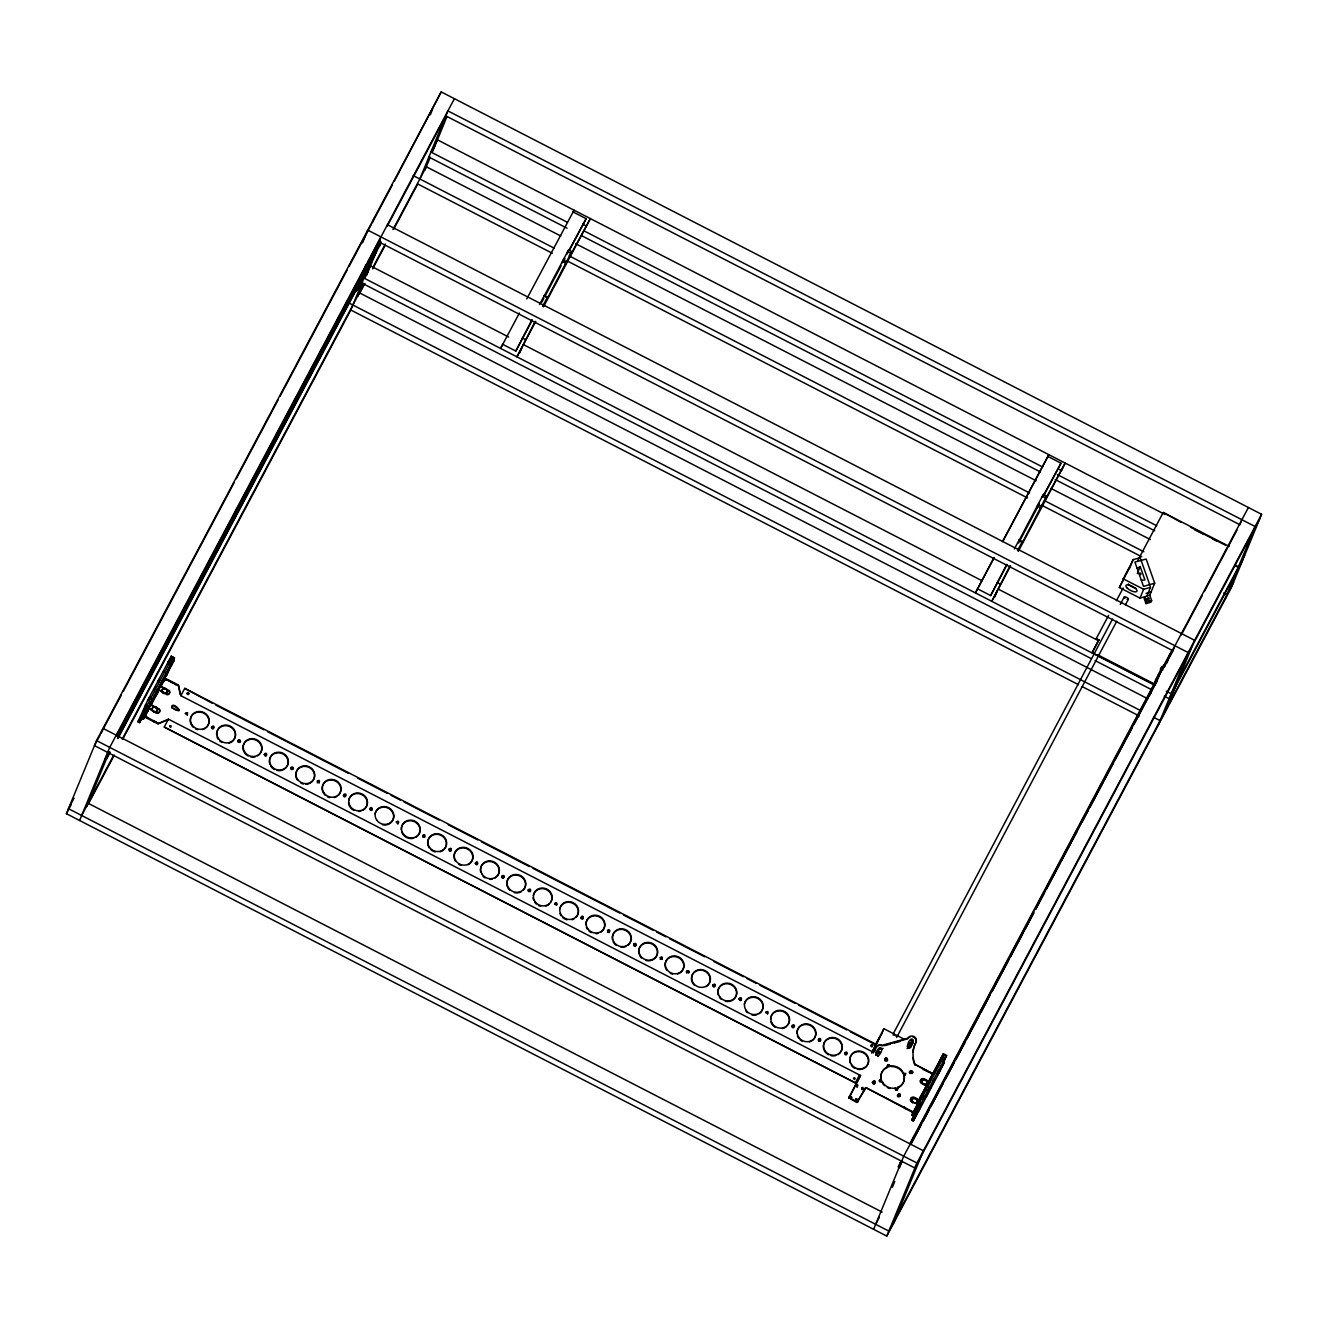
<?xml version="1.0" encoding="UTF-8"?>
<svg xmlns="http://www.w3.org/2000/svg" width="1328" height="1328" viewBox="0 0 1328 1328"><rect width="100%" height="100%" fill="white"/><g stroke="black" fill="none" stroke-linecap="round" stroke-linejoin="round"><path stroke-width="1.5" d="M944.789 1055.245L945.138 1054.382L944.64 1055.046M185.256 713.601L186.982 713.136L187.082 714.779L185.389 713.302L187.514 712.721L187.381 715.062M607.46 930.629C608.124 934.713 612.142 929.052 608.008 929.866C607.494 929.534 612.009 933.235 607.626 932.405M851.995 1097.376C850.269 1095.666 851.713 1096.828 850.634 1098.14M857.241 1100.281L856.012 1099.202L855.913 1100.846M147.391 704.936L146.678 706.695L147.209 705.882M148.271 707.442L174.566 657.626L148.321 707.276L146.744 706.463M919.54 1102.506L918.81 1104.265L919.607 1102.987M914.494 1111.984A2.971 2.772 22.4 0 1 912.618 1111.652L866.122 1087.815L856.577 1102.439L848.824 1097.758L860.544 1075.497L168.407 719.129L157.932 723.81L143.324 716.323M860.544 1075.497L849.14 1097.692L857.705 1101.825L864.993 1088.379M1148.803 600.903L1148.272 599.542L1146.778 599.592M581.066 917.183C583.324 913.432 584.619 920.835 581.183 917.814C582.643 914.013 584.586 921.449 580.934 918.412M912.469 1115.005L914.278 1110.523L915.855 1111.337L915.341 1112.316L913.764 1111.503L914.278 1110.523M915.175 1117.728L913.598 1116.914L914.295 1115.852M875.766 1055.063C878.306 1042.314 886.473 1048.722 877.758 1056.424M910.444 1045.767L909.713 1044.223L908.269 1044.572M108.016 752.777L105.393 758.753L108.813 752.412M368.852 263.425L370.861 258.479L369.599 258.263M378.115 246.128C383.095 241.314 376.637 249.963 375.575 253.532M899.405 1167.594L902.044 1161.618M1160.755 671.171C1158.763 665.959 1165.353 666.722 1162.714 666.291M554.44 904.119L556.233 903.256L556.913 904.899M108.73 751.831L108.049 753.474L109.112 754.005L109.792 752.378M134.344 706.28L133.381 708.173L134.36 706.28M145.731 710.762L146.196 709.766L145.466 711.078M147.657 705.865L145.648 711.094M147.773 710.596C144.769 715.028 149.699 710.297 146.13 709.849M149.201 702.761L151.126 703.159L174.051 660.315L172.474 659.485L170.382 663.253M163.527 671.785L164.008 670.789M155.791 695.938C160.29 683.007 158.032 698.113 154.231 695.042M166.315 675.769L167.511 673.462L165.917 672.649M269.634 451.719L270.613 449.827L270.148 450.657M327.933 339.437L326.987 341.263L327.966 339.37M359.672 282.466C361.548 287.28 358.062 280.042 360.386 283.661C360.27 288.342 352.982 294.932 357.033 286.516M117.794 736.26L362.361 275.942C364.353 273.435 361.946 272.29 361.316 275.394L116.731 735.712M118.142 738.053L358.992 284.756M363.424 273.917L362.345 273.435M365.383 269.999L364.652 271.344L371.276 259.541M366.96 266.015L365.914 265.202L365.366 266.297L361.233 276.207L362.295 276.739L370.545 258.993M366.163 268.953L364.785 271.593L365.466 270.397M366.528 270.132C361.515 278.515 366.744 271.244 365.814 267.625M380.223 242.958L380.688 242.26M571.804 251.59L548.248 296.742L547.202 298.02L547.534 297.057L544.38 295.43L544.032 296.393L567.571 251.689L568.633 249.963L571.804 251.59L570.144 255.607L590.396 218.605L543.501 306.851M1046.63 496.074L1023.075 541.226L1022.029 542.505L1022.361 541.542L1019.207 539.915L1018.858 540.878L1042.397 496.174L1043.459 494.448L1046.63 496.074L1044.97 500.092L1065.222 463.09L1018.327 551.336M917.299 1103.219L943.527 1053.552L918.495 1100.563L917.299 1103.219L918.876 1104.033M918.295 1111.47L921.947 1103.236L918.295 1111.47L916.718 1110.656M924.305 1098.322L925.5 1096.032L924.935 1097.028M938 1074.435L941.668 1066.118L938.066 1074.352L936.439 1073.539M909.697 1144.006L1154.962 682.293L1156.489 682.028M1156.688 679.322L1157.435 677.413L1156.572 679.089M1158.597 674.159L1162.564 666.556M1164.59 665.992L1165.353 665.228L1164.291 664.647M369.798 808.984C371.359 804.486 374.33 811.707 370.246 809.316C371.359 805.15 373.616 812.985 369.848 809.615M688.784 972.86C690.859 969.739 684.518 970.187 687.29 972.743C691.506 972.992 685.414 969.025 686.543 972.893M907.489 1046.066C909.099 1034.844 918.196 1038.861 909.863 1046.912C907.837 1048.755 907.273 1043.625 907.422 1046.995M907.804 1047.543C912.469 1049.137 914.394 1037.915 910.842 1039.592M900.085 1096.281C901.712 1090.67 893.927 1096.314 899.803 1096.214C900.301 1090.869 894.209 1098.156 899.853 1096.579M909.431 1072.211L910.825 1071.115L912.452 1072.543M912.685 1072.31L911.274 1073.406L909.647 1071.978M145.3 714.597L144.785 715.576L143.208 714.763L143.723 713.783L145.3 714.597L143.524 718.963L174.051 660.315M914.162 1115.487L912.718 1114.341M1165.851 663.369L1166.615 661.244M168.208 663.834L171.428 655.932L147.491 700.719L137.929 721.834L139.523 722.648L142.445 717.784M900.982 1161.07L898.359 1166.997L900.816 1162.498M939.759 1060.823L940.954 1058.549L939.759 1060.856M1156.572 680.617L1157.335 678.874M66.4 813.699L96.529 740.592L441.211 91.898L1261.6 514.301L1231.471 587.408L886.789 1236.102L66.4 813.699L71.031 804.984M79.597 820.488L109.726 747.382L454.392 98.687M86.768 806.611L109.411 751.648M139.523 722.648L142.312 717.203L140.735 716.39M144.619 715.975L142.843 719.245L141.266 718.415L147.64 705.699L149.217 706.513L150.778 703.574M141.648 717.684L143.059 718.913M145.482 704.853L147.076 705.666L141.797 718.182L140.22 717.369L143.573 718.813M142.843 719.245L149.217 706.513M146.279 713.966L146.03 714.564A2.971 2.772 22.4 0 0 147.375 718.365L147.624 717.767A2.971 2.772 22.4 0 1 146.279 713.966L149.151 708.571L156.853 713.269L149.151 708.571M159.011 690.012L166.963 694.112L159.011 690.012L150.994 705.234L158.381 709.036A2.44 2.274 22.4 0 1 156.853 713.269M873.558 1052.357L180.857 695.689L178.417 685.099L167.876 679.67A2.971 2.772 22.4 0 0 163.942 680.749L160.821 686.742L168.772 690.842A2.44 2.274 22.4 0 1 166.714 694.71M163.942 680.749L163.693 681.347A2.971 2.772 22.4 0 1 167.627 680.268L167.876 679.67M158.381 709.036L151.243 704.637M168.772 690.842L161.07 686.144M173.586 683.372L163.809 677.612M180.21 694.527L178.417 685.099M362.544 242.792L367.756 230.126L1188.145 652.546L1158.016 725.652M164.257 727.063L855.348 1082.884L164.257 727.063L168.407 719.129M374.247 217.925L372.172 222.921L392.341 184.99M172.474 707.675C187.763 716.888 170.499 698.312 172.225 708.272C168.988 700.138 187.796 715.543 173.819 709.086M876.397 1044.472L872.264 1052.407L876.397 1044.472L184.758 688.352L212.165 703.209M360.851 282.731L375.243 254.345M430.289 114.839L432.646 109.112M123.056 738.667L350.808 310.022L371.79 259.143M368.171 262.081L380.937 236.915M441.211 91.898L394.25 181.372M357.979 296.144L363.308 283.246M366.462 275.61L379.858 243.107M380.455 241.713L380.123 242.526L379.393 241.165L380.605 241.613L368.852 263.226M419.831 178.998L447.901 110.888L1255.109 526.519L1224.98 599.625M424.943 170.117L430.272 157.219M432.629 151.492L446.806 117.063M519.829 352.717L522.219 346.923M568.633 249.963L566.973 253.98L586.163 218.705L572.982 211.916L574.045 210.189L526.735 298.949M994.655 597.202L997.046 591.408M1042.347 497.12L1043.459 494.448M1061.653 470.461L1062.848 467.556M848.808 1097.974L849.14 1096.945M871.6 1053.104L873.06 1049.585M880.979 1035.757L883.884 1028.702L904.501 1039.359M932.356 1074.053L915.058 1064.392A29.083 27.075 22.4 0 1 915.971 1042.231A4.449 4.15 22.4 0 0 913.963 1036.537A4.449 4.15 22.4 0 0 908.053 1038.164L882.373 1045.252A4.449 4.15 22.4 0 0 876.463 1046.879L876.214 1047.477A4.449 4.15 22.4 0 1 882.124 1045.85L907.804 1038.762A4.449 4.15 22.4 0 1 910.344 1036.77M875.866 1054.764L878.19 1055.959M879.568 1047.925C878.721 1047.543 882.506 1050.548 881.692 1049.07M857.456 1102.423L858.004 1101.51M864.744 1088.977L865.524 1087.898M881.427 1049.352L881.576 1048.439M864.91 1088.744L865.823 1087.815M913.78 1113.03L866.57 1087.947M879.501 1081.756L879.236 1080.544L881.36 1079.116L880.979 1077.29A11.869 11.056 22.4 0 1 886.174 1067.513L887.917 1066.782C886.672 1061.437 890.739 1067.314 891.686 1066.533A11.869 11.056 22.4 0 1 902.227 1071.962L903.09 1073.655L905.298 1073.588L905.397 1074.999M879.85 1080.062L881.36 1079.116M881.111 1079.714L880.73 1077.888A11.869 11.056 22.4 0 1 885.925 1068.11L887.668 1067.38L887.486 1065.554M884.714 1085.74A11.869 11.056 22.4 0 1 882.688 1083.449C883.751 1080.228 877.675 1082.353 880.099 1079.465M889.66 1066.816L889.494 1065.006M910.925 1042.198L911.606 1040.571L912.734 1043.791M895.404 1088.014L895.553 1089.724L895.404 1088.014L893.495 1088.279A11.869 11.056 22.4 0 1 882.937 1082.851L882.024 1081.058M895.67 1089.973C898.956 1092.014 895.902 1086.022 899.255 1086.686A11.869 11.056 22.4 0 0 904.451 1076.925L904.036 1074.983L905.845 1073.422L903.09 1073.655M912.934 1051.809A29.083 27.075 22.4 0 1 915.722 1042.829L915.971 1042.231M897.545 1089.176L897.413 1087.466M897.164 1088.064L899.006 1087.3A11.869 11.056 22.4 0 0 904.202 1077.523L904.036 1074.983M905.181 1074.667L903.787 1075.58M1098.654 640.445L1096.264 638.486L1098.903 639.847L1092.164 652.646L1155.476 685.248M1092.164 652.646L1098.903 639.847M1154.696 583.224L1143.474 586.378L1134.909 562.093L1146.164 559.038L1154.696 583.224L1149.749 595.226L1140.005 598.098L1119.355 587.507L1133.182 559.619L1140.022 557.727L1140.968 560.416M905.679 1108.116L905.43 1108.714A3.569 3.32 22.4 0 1 903.654 1106.705M1129.547 568.434L1133.182 559.619M932.605 1073.456L925.682 1070.617A3.569 3.32 22.4 0 0 924.803 1070.302M919.939 1100.431L915.191 1097.974A2.623 2.44 22.4 0 0 910.908 1098.322A2.623 2.44 22.4 0 0 913.066 1101.991L912.817 1102.589A2.623 2.44 22.4 0 1 911.987 1102.356M910.742 1101.261A2.623 2.44 22.4 0 1 914.942 1098.588L915.191 1097.974M926.048 1085.773L921.864 1082.884A2.44 2.274 22.4 0 1 920.769 1079.764A2.44 2.274 22.4 0 1 923.989 1078.884L929.899 1081.922M921.615 1083.482A2.44 2.274 22.4 0 1 920.52 1080.361A2.44 2.274 22.4 0 1 923.74 1079.481L923.989 1078.884M912.618 1111.652L912.369 1112.25A2.971 2.772 22.4 0 0 914.245 1112.582M913.764 1111.503L915.175 1112.715L913.398 1115.985L911.821 1115.171L918.196 1102.439M913.232 1121.015L916.038 1115.57L914.444 1114.756L911.655 1120.201L913.232 1121.015L915.258 1117.479M913.398 1115.985L918.362 1105.958M1137.299 573.63L1140.204 566.575L1137.15 568.301M917.598 1102.472L919.175 1103.286L913.93 1115.736L915.523 1116.549L912.137 1114.375M1229.18 546.406L1163.228 512.459L1181.306 522.485M916.038 1115.57L922.794 1099.916L946.731 1055.129L941.984 1066.733L940.407 1065.919M940.589 1061.105L940.241 1061.686M928.471 1091.334L926.512 1096.148L932.721 1083.25L928.471 1091.334L926.894 1090.52M873.608 1229.313L903.737 1156.207L1248.403 507.512M942.482 1062.002L944.225 1062.417L940.307 1070.534L915.208 1117.744M892.399 1187.249L894.773 1181.505M944.125 1062.898L942.88 1061.271M1140.005 598.098L1143.64 589.283L1150.48 587.391L1149.533 584.702M1146.844 596.206L1150.48 587.391M1149.749 595.226L1151.642 600.605L1150.978 602.231L1145.964 603.609L1146.628 601.982L1144.736 596.604M886.789 1236.102L916.934 1162.996L1261.6 514.301M893.279 1223.901L923.425 1150.795L103.02 728.375L100.961 733.388L121.396 694.926M1154.198 684.484L1155.443 681.48M1149.998 694.793L1152.355 689.099M1154.414 684.086C1153.982 681.115 1161.22 670.208 1158.763 673.96L1159.593 674.674L1156.256 682.725M1174.965 645.757L1172.89 650.753L378.878 241.928M1241.929 519.713L1239.854 524.726L445.843 115.901L387.295 226.109M1166.565 708.422L1192.577 645.342M377.052 250.66L376.04 250.029M381.402 242.46L379.327 246.46M146.18 709.202L146.628 708.272M367.59 265.733L368.138 264.621M360.884 282.665L359.888 282.017M377.069 247.539L377.999 248.369M562.292 262.745L564.284 258.96M928.936 1087.781L930.762 1088.047M1156.705 679.322L1157.252 678.143M1164.722 665.959L1165.337 664.448M373.251 254.295L372.554 255.789M1123.92 577.813L1123.422 579.108L1124.036 578.145M172.424 658.157L173.005 656.746L172.507 657.493M366.478 266.729L367.424 265.069L366.661 266.563M364.536 270.248L365.167 268.953M172.076 632.825L171.279 634.286L171.727 633.522M144.071 710.281C140.469 717.535 149.168 698.893 145.632 705.915M361.714 279.909C364.802 273.95 358.361 285.603 362.079 278.814M919.507 1102.555L921.2 1099.103M1150.712 692.884L1150.231 693.847M1152.92 688.485L1153.368 687.589M878.837 1039.475L879.866 1037.185L875.866 1044.522M1157.8 677.911L1158.597 676.018M147.64 704.438L148.304 703.06M1159.51 674.856L1158.497 674.226M132.485 707.26L133.298 705.732L132.551 707.26M149.317 698.428L149.466 698.146M376.339 247.207L377.351 245.315L376.986 246.145M543.268 306.32L543.849 305.042L543.086 306.336M922.412 1094.637L921.665 1096.148M1170.217 655.418L1170.732 654.389M371.475 258.014L372.902 258.03L371.591 260.454L370.545 259.923M372.454 258.711L374.529 253.748M1124.434 576.734L1126.526 572.6M1127.439 571.721L1129.115 568.135L1127.256 571.223M371.375 259.375L375.459 251.822L374.745 253.133M519.414 313.01L500.59 348.417L502.648 344.284L515.828 351.073L531.98 319.849M535.134 321.476L516.941 356.85L535.765 321.426M993.859 557.943L975.416 592.902L994.24 557.494M977.474 588.769L990.655 595.558L1006.807 564.334M1009.961 565.96L991.767 601.318L1010.591 565.911M1163.278 667.121L1166.648 660.879M118.972 732.824C120.234 730.201 117.428 735.612 118.839 733.073M117.827 737.555L118.458 736.21L117.677 737.555M153.434 670.457C154.496 668.333 152.056 672.964 153.318 670.706M191.315 596.654L191.697 595.824L191.099 596.903M172.906 633.821C173.968 631.663 171.478 636.394 172.773 634.07M288.442 413.722L288.043 414.535L288.558 413.473M368.62 260.354L368.503 260.587M328.414 340.997C327.319 343.305 329.908 338.275 328.547 340.748M148.653 699.043C150.097 696.038 146.893 702.197 148.487 699.341M149.732 697.831L150.197 696.835L149.632 697.831M158.231 680.799C156.472 684.484 160.472 676.682 158.43 680.417M154.247 689.879L154.778 688.8M370.446 260.122L369.931 261.135M377.567 247.406C375.973 250.743 379.708 243.472 377.75 247.041M373.683 256.835C372.056 260.255 375.841 252.868 373.865 256.487M151.79 700.736C153.235 697.748 150.031 703.89 151.624 701.035M161.369 682.476C159.675 686.028 163.626 678.359 161.568 682.111M563.719 260.238L562.624 262.33M1037.799 505.819L1036.952 507.628L1037.716 506.333M1038.28 505.254L1039.127 503.445L1038.098 505.271M878.206 1040.77L876.032 1045.003M920.752 1096.662C922.213 1093.674 919.009 1099.816 920.603 1096.961M917.432 1104.713C918.893 1101.709 915.689 1107.867 917.283 1105.012M916.021 1107.834C917.216 1106.573 915.556 1106.456 917.764 1108.332M923.69 1098.538C922.296 1101.443 925.55 1095.152 923.84 1098.239M927.558 1090.57L928.106 1089.508M933.85 1079.598C935.642 1075.879 931.592 1083.714 933.667 1079.979M939.56 1069.671C941.004 1066.683 937.8 1072.825 939.411 1069.97M945.138 1078.452C944.025 1080.793 946.648 1075.713 945.27 1078.203M964.609 1041.816L964.211 1042.629L964.809 1041.567M1081.39 821.999L1081.025 822.762L1081.606 821.75M1139.789 712.09L1139.407 712.904L1140.121 711.609M1157.551 677.778L1158.116 676.599L1156.97 678.359M148.653 702.379L150.296 699.159M367.209 264.836L367.823 263.608M362.644 275.577L363.357 274.215M1160.423 672.599L1161.319 670.856M921.184 1099.152L922.429 1096.712M346.957 303.564L346.475 304.56L347.305 302.933M377.766 246.112L378.347 244.999M359.44 284.159C358.162 286.798 360.735 281.602 359.39 284.375M1061.935 858.635L1062.533 857.573L1062.051 858.386M1166.764 660.63L1167.362 659.568L1168.159 660.68M1162.515 669.412L1162.681 668.98M368.537 262.214L369.167 261.002M918.727 1105.278L919.773 1103.253M1125.978 574.576L1126.725 573.132M1161.768 669.976L1162.664 668.266M110.124 752.279L109.178 754.005M365.532 270.049L364.636 271.111M155.343 687.705L155.907 686.642M146.777 707.973L147.292 707.044M148.371 708.787C150.064 705.749 146.694 711.941 148.304 709.086M168.042 671.951C166.415 674.823 169.801 668.615 168.092 671.669M166.88 674.757L166.315 675.769M166.93 674.475L167.494 673.462M566.425 262.413C569.496 256.935 563.255 268.455 566.326 262.961M935.775 1069.621L934.962 1071.148M924.869 1097.326L924.371 1098.256M911.838 1141.117L912.336 1140.237L911.655 1141.615M1157.369 678.143L1156.871 679.056M1169.404 655.484L1170.333 653.592L1169.238 655.8M1156.007 682.841L1155.393 684.086L1154.264 683.671M109.079 753.325L108.083 755.3L106.987 754.852M150.263 699.209L172.042 658.29M922.412 1096.779L944.175 1055.843M874.704 1046.082L883.884 1028.702M893.462 1033.367L1112.532 619.064M1120.284 604.406L1124.169 597.069M896.715 1037.367L1116.765 621.238M1125.48 604.738L1128.385 599.243M100.032 735.131L94.471 745.606L914.859 1168.009L1259.542 519.314M123.338 691.257L234.292 482.429M236.251 478.761L278.1 399.994M280.042 396.342L347.189 269.949M349.148 266.281L371.259 224.664M74.019 798.228L68.458 808.686L888.864 1231.106L1233.529 582.394M116.1 736.509L363.308 271.244M368.57 261.55L380.09 240.102M117.611 734.733L360.27 278.033M117.495 736.077L142.727 688.585M147.574 679.455L153.401 668.499M158.264 659.352L164.074 648.396M166.017 644.744L189.323 600.903M191.265 597.251L197.075 586.279M201.939 577.149L207.766 566.193M212.613 557.063L218.439 546.09M220.382 542.438L235.903 513.206M237.845 509.554L243.671 498.598M248.519 489.468L254.345 478.495M259.209 469.365L279.577 431.002M281.519 427.35L290.268 410.916M292.21 407.264L298.02 396.292M302.884 387.162L308.71 376.206M310.652 372.554L333.942 328.713M338.789 319.567L344.616 308.611M349.463 299.481L354.327 290.334M117.694 737.106L362.511 276.34M105.427 758.653L106.456 759.301L109.875 752.959M117.578 738.451L360.436 281.353L356.585 290.815M364.702 277.851L368.404 270.879M432.579 150.081L435.368 144.852M81.655 815.492L113.444 755.649M122.209 739.165L364.154 283.777M372.803 267.509L385.286 244.037M392.955 229.578L426.321 166.78L560.814 236.019M88.03 804.619L114.308 755.151M359.224 294.202L364.984 283.362M372.653 268.903L385.137 245.431M393.769 229.163L417.772 183.994L552.265 253.25M141.93 714.995L143.905 711.277M141.266 718.415L143.042 715.161L158.181 723.196M145.914 711.061L147.84 707.426M180.857 695.689L184.758 688.352M539.533 304.444L544.38 295.43M515.828 351.073L532.213 320.247M541.857 302.12L543.783 298.485M545.708 294.866L561.113 265.849M563.039 262.23L564.981 258.595M569.795 249.531L586.163 218.705M542.704 306.071L547.534 297.057M1002.524 541.625L1048.871 454.657L1002.939 541.094M1014.36 548.929L1019.207 539.915M1042.729 496.705L1061.006 463.19L1047.809 456.4M990.655 595.558L1007.039 564.732M1018.609 542.969L1037.882 506.698M1043.659 495.825L1061.006 463.19M1017.53 550.556L1022.361 541.542M855.348 1082.884L859.482 1074.966L860.295 1076.112M873.309 1052.955L876.463 1046.879M1096.015 639.083L1108.631 615.345M1116.4 600.721L1123.189 587.939M1137.747 560.549L1163.228 512.459M925.716 1088.279L934.281 1072.161M937.402 1066.284L939.61 1062.168M911.821 1115.171L913.598 1111.901M914.527 1111.47L918.395 1104.166M941.984 1066.733L942.515 1065.753M942.681 1065.355L944.457 1062.085M1161.535 669.843L1172.358 649.442M910.46 1144.371L914.328 1137.067M916.27 1133.398L918.212 1129.746M923.076 1120.616L928.903 1109.66M930.828 1106.008L939.577 1089.558M945.403 1078.602L950.25 1069.472M956.077 1058.499L960.924 1049.369M962.866 1045.717L964.809 1042.065M966.751 1038.413L975.482 1021.962M977.425 1018.31L986.156 1001.876M988.098 998.224L993.925 987.268M998.772 978.122L1004.599 967.166M1006.541 963.514L1011.405 954.384M1013.347 950.732L1019.157 939.759M1021.099 936.107L1029.847 919.673M1035.657 908.701L1040.521 899.571M1046.348 888.615L1051.195 879.485M1053.137 875.833L1055.079 872.181M1057.022 868.512L1058.964 864.86M1060.906 861.208L1065.753 852.078M1067.695 848.426L1076.427 831.975M1078.369 828.323L1084.196 817.367M1089.043 808.237L1094.87 797.281M1099.717 788.135L1105.543 777.179M1107.486 773.527L1109.428 769.875M1114.292 760.745L1120.102 749.772M1122.044 746.12L1130.792 729.686M1136.602 718.714L1141.466 709.584M1147.292 698.628L1152.14 689.498M911.091 1143.508L989.924 995.137L981.342 1011.687M991.867 991.468L1033.715 912.701M1035.657 909.033L1102.821 782.64M1104.763 778.988L1146.612 700.221M1148.571 696.553L1157.369 679.77M1164.141 667.237L1173.421 649.99M1181.306 634.933L1202.421 595.193M1204.347 591.574L1236.982 530.154M910.742 1144.553L921.068 1125.115M923.01 1121.446L928.853 1110.474M930.795 1106.822L943.428 1083.034M945.37 1079.382L954.118 1062.915M955.679 1059.927L964.809 1042.795M966.751 1039.127L970.237 1032.537M970.652 1031.806L979.4 1015.339M992.033 991.568L1000.781 975.101M1001.295 974.071L1008.55 960.459M1010.492 956.807L1023.141 933.02M1025.083 929.368L1033.831 912.9M1035.774 909.248L1044.522 892.781M1046.464 889.113L1060.508 862.636M1061.039 861.673L1077.572 830.581M1082.42 821.434L1088.263 810.445M1090.205 806.793L1104.182 780.416M1104.78 779.353L1113.528 762.886M1115.47 759.234L1125.53 740.227M1126.161 739.098L1132.004 728.126M1133.946 724.474L1154.347 686.045M875.667 1224.316L879.385 1217.328M1244.635 555.453L1171.18 693.697L1166.233 691.158M1242.576 560.466L1169.121 698.711L1164.175 696.154M366.727 267.277L366.246 268.19M765.526 1012.567L767.717 1011.421L767.567 1013.546L765.708 1012.268L767.733 1012.251L767.601 1013.978M1119.355 587.507L1123.056 580.568M360.237 283.677L359.44 282.897M108.78 752.295L108.298 753.175M920.819 1097.775L920.105 1099.086M141.548 715.726L140.336 717.9M1124.584 577.165L1125.248 575.954M914.145 1112.183L913.448 1113.428M371.292 257.018L372.803 254.312M1161.369 670.125L1160.821 671.072M149.881 701.748L149.3 702.744M939.892 1061.636L940.855 1060.126M1163.743 666.872L1162.465 666.739M319.367 782.873L318.089 780.897L317.309 782.856M172.009 658.339L172.524 657.426M137.929 721.834L140.137 718.232M662.29 959.447L661.361 957.471L660.248 959.43M355.522 290.268L356.701 290.583M371.973 259.856L370.91 259.309M356.8 286.4L357.83 286.948M373.965 254.677L372.952 254.046M365.316 272.29L364.254 271.742M1165.868 662.423L1166.98 662.871M899.504 1167.478L898.392 1166.947M1155.277 681.729L1156.373 682.26M912.087 1073.572C914.959 1069.704 907.339 1069.92 909.929 1073.605M424.744 837.354L423.815 835.212L422.918 837.287M530.171 891.752C532.362 889.079 526.187 889.096 528.594 891.735M877.161 1053.137L879.385 1053.735M171.876 664.199L170.299 663.386M396.458 822.015L398.516 822.231L397.869 824.041M292.641 769.593C295.912 766.771 288.857 765.775 291.612 769.012C296.227 768.547 288.425 765.874 291.363 769.609M635.431 946.233C638.353 943.345 631.115 943.627 634.452 946.25M857.324 1086.985L856.958 1085.225L856.826 1086.985M862.586 1089.69L862.47 1087.964L861.872 1089.607M157.932 723.81L168.158 719.743M1141.333 580.137L1144.952 580.021L1140.204 566.575M1146.047 593.417L1151.061 592.039M1146.628 601.982L1151.642 600.605M884.564 1045.667L890.374 1044.074M894.242 1043.011L900.052 1041.401M877.376 1050L883.087 1048.423M907.605 1046.979L911.406 1045.933M907.074 1048.556L910.776 1047.543M880.53 1081.988L881.775 1081.656M889.909 1066.218L891.935 1065.919A11.869 11.056 22.4 0 1 902.476 1071.364L903.339 1073.057M915.457 1113.877L917.283 1114.092L915.706 1113.279M449.594 851.082C454.126 851.63 448.549 846.235 449.113 850.617M1122.99 578.693L1143.64 589.283M1190.469 527.199L1225.263 545.127M1165.121 514.517L437.427 139.838L430.936 152.056L567.272 222.241M1194.602 529.689L1203.815 534.437M1213.028 539.185L1216.714 541.077M582.809 224.183L585.98 225.81M1057.636 468.651L1060.806 470.295M1235.007 564.964L1238.526 566.774M1234.758 565.562L1238.277 567.371M583.855 230.79L1042.58 466.975M1057.304 474.561L1156.788 525.788M428.878 157.053L567.039 228.2M581.78 235.786L1040.505 471.988M1055.245 479.574L1154.729 530.785M575.555 243.622L1036.122 480.753M1050.846 488.339L1150.33 539.566M567.571 251.689L570.741 253.316M1042.397 496.174L1045.568 497.801M413.24 175.595L554.324 248.236M569.065 255.823L1029.632 492.97M1044.372 500.556L1143.84 551.767M1223.752 592.919L1227.039 594.612M566.99 260.836L1027.557 497.967M1042.297 505.553L1141.781 556.781M563.155 259.989L566.326 261.616M1037.981 504.474L1041.152 506.101M562.408 261.5L565.579 263.127M1037.234 505.968L1040.405 507.611M543.949 296.144L547.119 297.771M1018.775 540.629L1021.946 542.256M387.427 224.714L1194.636 640.328M379.061 243.821L380.372 244.518M378.696 245.149L379.742 245.697M375.011 252.088L376.056 252.635M371.325 256.37L372.388 256.902M522.336 337.993L525.506 339.619M997.162 582.477L1000.333 584.104M368.736 261.234L369.782 261.782M1161.701 669.528L1162.747 670.076M508.641 337.013L370.462 265.866L363.972 278.083L1154.314 685.016M523.381 344.599L982.106 580.784M998.673 589.333L1098.156 640.544M365.748 265.517L367.723 266.413M365.698 265.633L366.644 266.38M365.532 265.949L367.358 267.028M365.449 266.115L366.428 266.845M1158.414 674.408L1159.377 675.122M365.432 268.239L366.478 268.787M361.316 275.394L362.361 275.942M1097.841 654.853L1153.916 683.721M361.814 277.32L362.876 277.867M361.913 283.096L1091.45 658.721M1095.135 660.614L1152.239 690.012M359.357 292.807L1147.857 698.794M353.929 291.762L354.991 292.293M347.936 302.469L1141.366 710.995M1153.484 717.236L1160.074 720.639M350.808 310.022L1078.502 684.7M1082.187 686.609L1139.308 716.008M171.279 656.414L174.416 658.09M943.395 1054.034L944.972 1054.847M172.142 660.298L173.719 661.112M169.469 659.286L172.607 660.962M941.569 1056.905L944.772 1058.466M171.76 661.029L173.337 661.842M171.594 661.427L173.171 662.24M170.2 663.95L171.611 665.179L170.034 664.365M168.888 665.145L170.482 665.959M937.585 1071.381L939.162 1072.211M915.058 1064.392L932.87 1073.555M166.896 679.936L178.168 685.696M215.866 705.102L263.807 729.802M267.509 731.695L348.65 773.477M357.879 778.225L387.394 793.43M391.079 795.323L400.292 800.07M403.994 801.963L439.037 820.007M448.25 824.754L477.765 839.96M481.45 841.852L529.407 866.553M533.092 868.446L619.778 913.083M623.463 914.975L652.978 930.164M656.663 932.073L665.892 936.821M669.578 938.713L704.62 956.758M713.85 961.505L743.348 976.711M747.05 978.603L756.263 983.351M759.948 985.26L795.007 1003.287M798.692 1005.196L846.65 1029.881M850.335 1031.79L876.148 1045.086M923.74 1079.481L929.65 1082.519M921.864 1082.884L927.774 1085.922M156.687 689.68L158.281 690.494M155.559 691.838L157.136 692.652M155.376 692.884L156.953 693.697M149.118 697.582L152.255 699.258M921.234 1095.202L924.421 1096.762M148.852 702.861L150.446 703.674M914.942 1098.588L919.69 1101.028M919.208 1103.219L920.785 1104.049M147.043 705.732L148.62 706.546M145.316 705.251L148.454 706.944M917.432 1102.871L920.619 1104.448M919.192 1104.647L920.769 1105.46M913.066 1101.991L917.814 1104.431M146.047 709.999L147.624 710.829M145.931 710.214L147.508 711.028M145.781 710.48L147.358 711.293M917.847 1108.515L919.441 1109.328M144.52 711.891L146.097 712.704M915.075 1108.648L916.652 1109.461M915.656 1113.379L917.233 1114.192M142.162 717.585L143.739 718.398M912.037 1114.839L913.614 1115.653M138.826 719.892L140.403 720.706M912.535 1118.276L914.129 1119.089M138.66 720.291L140.237 721.104M912.369 1118.674L913.963 1119.487M138.261 721.021L139.855 721.834M911.987 1119.404L913.564 1120.218M120.25 729.089L121.313 729.636M913.216 1137.382L914.262 1137.913M96.529 740.592L916.934 1162.996M899.952 1163.129L901.015 1163.677M105.958 757.79L107.02 758.338M898.923 1166.067L899.969 1166.615M88.146 803.274L882.157 1212.099M885.079 1060.806C890.258 1062.765 885.959 1054.083 884.88 1059.561C889.959 1062.964 884.846 1054.864 884.813 1060.508M818.662 1041.069C822.995 1042.596 818.795 1036.155 818.297 1040.521M238.326 742.252C243.223 743.481 238.343 736.276 237.944 741.705M889.245 1065.604L887.901 1064.923L887.237 1066.168M895.802 1089.126L897.13 1089.823L897.794 1088.578M1141.15 560.416L1149.683 584.602M1143.923 597.799L1145.964 603.609M876.048 1052.141L877.177 1055.362M873.774 1047.825L874.953 1051.129M1124.932 598.297A2.374 0.863 27.9 0 1 1124.882 596.803A2.374 0.863 27.9 0 1 1128.103 598.463A2.374 0.863 27.9 0 1 1127.057 599.393M892.947 1034.944A2.374 0.863 27.9 0 1 894.375 1035.226M895.952 1036.122A2.374 0.863 27.9 0 1 896.334 1036.487M158.63 708.438A2.44 2.274 22.4 0 1 157.102 712.671M169.021 690.228A2.44 2.274 22.4 0 1 166.963 694.112M914.809 1064.99A29.083 27.075 22.4 0 1 912.9 1057.52M912.618 1036.736A4.449 4.15 22.4 0 1 915.722 1042.829M559.686 908.966A9.495 8.848 22.4 0 1 573.065 903.339A9.495 8.848 22.4 0 1 575.987 917.366M574.144 918.827A9.495 8.848 22.4 0 1 571.936 919.756M567.089 919.823A9.495 8.848 22.4 0 1 562.723 917.565M561.097 915.739A9.495 8.848 22.4 0 1 560.001 913.598M828.556 1054.781A9.495 8.848 22.4 0 1 825.12 1041.335A9.495 8.848 22.4 0 1 839.495 1041.119A9.495 8.848 22.4 0 1 837.935 1054.648M835.744 1055.577A9.495 8.848 22.4 0 1 830.88 1055.644M585.897 924.869A9.495 8.848 22.4 0 1 599.443 916.918A9.495 8.848 22.4 0 1 600.522 932.405M598.33 933.335A9.495 8.848 22.4 0 1 595.907 933.667M591.143 932.555A9.495 8.848 22.4 0 1 589.101 931.16M587.474 929.334A9.495 8.848 22.4 0 1 586.378 927.176M786.574 1026.461A9.495 8.848 22.4 0 1 782.358 1028.553M775.22 1027.308A9.495 8.848 22.4 0 1 770.854 1021.664M770.539 1019.323A9.495 8.848 22.4 0 1 782.408 1011.305A9.495 8.848 22.4 0 1 788.085 1024.685M796.933 1033.533A9.495 8.848 22.4 0 1 804.884 1024.502A9.495 8.848 22.4 0 1 815.458 1031.69A9.495 8.848 22.4 0 1 809.35 1041.982M802.178 1041.202A9.495 8.848 22.4 0 1 800.137 1039.807M798.51 1037.981A9.495 8.848 22.4 0 1 797.414 1035.84M509.952 890.407A9.495 8.848 22.4 0 1 509.072 877.758A9.495 8.848 22.4 0 1 522.352 877.559A9.495 8.848 22.4 0 1 523.232 890.208M521.389 891.652A9.495 8.848 22.4 0 1 514.334 892.665M549.609 903.787A9.495 8.848 22.4 0 1 545.559 906.161M540.712 906.244A9.495 8.848 22.4 0 1 538.371 905.381M536.329 903.986A9.495 8.848 22.4 0 1 534.719 902.16M533.624 900.019A9.495 8.848 22.4 0 1 533.142 897.711M533.308 895.387A9.495 8.848 22.4 0 1 545.542 889.245A9.495 8.848 22.4 0 1 550.971 901.911M455.222 860.859A9.495 8.848 22.4 0 1 458.724 848.841A9.495 8.848 22.4 0 1 471.573 852.775A9.495 8.848 22.4 0 1 468.054 864.794M460.916 865.308A9.495 8.848 22.4 0 1 458.658 864.312M890.175 1088.545A11.869 11.056 22.4 0 1 887.27 1087.466M850.186 1063.014A9.495 8.848 22.4 0 1 857.639 1051.66A9.495 8.848 22.4 0 1 868.495 1061.188A9.495 8.848 22.4 0 1 857.257 1069.223M854.933 1068.376A9.495 8.848 22.4 0 1 851.265 1065.156M348.65 800.319A9.495 8.848 22.4 0 1 363.092 795.306A9.495 8.848 22.4 0 1 363.108 810.163M360.917 811.093A9.495 8.848 22.4 0 1 358.494 811.425M353.729 810.312A9.495 8.848 22.4 0 1 348.484 802.627M375.027 813.898A9.495 8.848 22.4 0 1 386.083 807.391A9.495 8.848 22.4 0 1 393.486 818.247A9.495 8.848 22.4 0 1 382.431 824.754M401.255 829.801A9.495 8.848 22.4 0 1 414.784 821.833A9.495 8.848 22.4 0 1 415.863 837.321M413.672 838.25A9.495 8.848 22.4 0 1 401.737 832.108M429.193 847.828A9.495 8.848 22.4 0 1 432.48 835.196A9.495 8.848 22.4 0 1 445.627 840.043A9.495 8.848 22.4 0 1 440.049 851.829M435.186 851.912A9.495 8.848 22.4 0 1 430.82 849.654M480.67 872.214A9.495 8.848 22.4 0 1 486.629 861.839A9.495 8.848 22.4 0 1 498.332 867.101A9.495 8.848 22.4 0 1 494.414 878.389M492.14 879.153A9.495 8.848 22.4 0 1 489.7 879.335M485.002 877.874A9.495 8.848 22.4 0 1 483.077 876.347M612.424 939.56A9.495 8.848 22.4 0 1 624.758 930.015A9.495 8.848 22.4 0 1 627.829 945.353M625.77 946.549A9.495 8.848 22.4 0 1 620.989 947.196M616.391 945.453A9.495 8.848 22.4 0 1 613.204 941.801M639 953.902A9.495 8.848 22.4 0 1 647.085 942.963A9.495 8.848 22.4 0 1 657.426 952.989A9.495 8.848 22.4 0 1 645.757 960.443M641.49 957.986A9.495 8.848 22.4 0 1 639.98 956.094M666.606 970.071A9.495 8.848 22.4 0 1 669.893 957.438A9.495 8.848 22.4 0 1 683.04 962.285A9.495 8.848 22.4 0 1 677.463 974.071M672.599 974.154A9.495 8.848 22.4 0 1 670.275 973.291M694.61 985.492A9.495 8.848 22.4 0 1 694.295 972.295A9.495 8.848 22.4 0 1 708.139 973.806A9.495 8.848 22.4 0 1 706.048 986.737M718.282 995.104A9.495 8.848 22.4 0 1 725.752 983.749A9.495 8.848 22.4 0 1 736.592 993.278A9.495 8.848 22.4 0 1 725.354 1001.312M720.988 999.071A9.495 8.848 22.4 0 1 719.378 997.245M744.311 1004.167A9.495 8.848 22.4 0 1 758.686 998.971A9.495 8.848 22.4 0 1 758.902 1013.845M756.711 1014.791A9.495 8.848 22.4 0 1 751.864 1014.924M747.465 1012.733A9.495 8.848 22.4 0 1 745.821 1010.923M193.407 727.429A9.495 8.848 22.4 0 1 193.705 713.75A9.495 8.848 22.4 0 1 207.849 717.087A9.495 8.848 22.4 0 1 202.636 729.603M197.772 729.67A9.495 8.848 22.4 0 1 195.448 728.806M216.597 734.716A9.495 8.848 22.4 0 1 224.548 725.686A9.495 8.848 22.4 0 1 235.122 732.89A9.495 8.848 22.4 0 1 229.014 743.182M221.826 742.402A9.495 8.848 22.4 0 1 219.784 741.007M218.157 739.181A9.495 8.848 22.4 0 1 217.078 737.04M248.203 755.981A9.495 8.848 22.4 0 1 244.767 742.518A9.495 8.848 22.4 0 1 259.143 742.302A9.495 8.848 22.4 0 1 257.599 755.831M255.391 756.761A9.495 8.848 22.4 0 1 250.527 756.827M269.833 764.198A9.495 8.848 22.4 0 1 277.303 752.843A9.495 8.848 22.4 0 1 288.143 762.372A9.495 8.848 22.4 0 1 276.905 770.423M274.581 769.559A9.495 8.848 22.4 0 1 270.929 766.339M297.306 779.918A9.495 8.848 22.4 0 1 301.323 766.97A9.495 8.848 22.4 0 1 314.255 773.626A9.495 8.848 22.4 0 1 305.739 784.267M303.299 784.001A9.495 8.848 22.4 0 1 300.958 783.138M325.294 795.339A9.495 8.848 22.4 0 1 324.414 782.69A9.495 8.848 22.4 0 1 337.694 782.491A9.495 8.848 22.4 0 1 338.574 795.123M336.731 796.584A9.495 8.848 22.4 0 1 334.523 797.514M329.676 797.58A9.495 8.848 22.4 0 1 327.352 796.717M1135.921 588.354A6.242 2.258 27.9 0 1 1128.335 583.955M173.835 682.775A3.569 3.32 22.4 0 1 175.611 684.783M154.928 721.287A3.569 3.32 22.4 0 1 153.583 720.888L153.334 721.486A3.569 3.32 22.4 0 0 156.04 721.768M166.448 688.717A2.673 2.49 22.4 0 1 165.983 692.784A2.673 2.49 22.4 0 1 162.099 690.776A2.673 2.49 22.4 0 1 165.22 688.087M156.638 707.293A2.673 2.49 22.4 0 1 155.957 711.459A2.673 2.49 22.4 0 1 152.239 708.92A2.673 2.49 22.4 0 1 156.057 706.911M162.265 692.419A2.673 2.49 22.4 0 1 164.058 688.618A2.673 2.49 22.4 0 1 166.996 691.954A2.673 2.49 22.4 0 1 162.713 692.934M152.039 709.102A2.673 2.49 22.4 0 1 155.376 707.326A2.673 2.49 22.4 0 1 157.102 710.729A2.673 2.49 22.4 0 1 153.467 711.908M152.438 710.995A2.673 2.49 22.4 0 1 152.006 709.75M923.226 1069.721A3.569 3.32 22.4 0 1 925.931 1070.019M926.861 1080.527A2.673 2.49 22.4 0 1 925.068 1084.312A2.673 2.49 22.4 0 1 922.13 1080.992A2.673 2.49 22.4 0 1 926.413 1080.013M916.967 1099.069A2.673 2.49 22.4 0 1 915.39 1102.821A2.673 2.49 22.4 0 1 912.137 1099.949A2.673 2.49 22.4 0 1 915.938 1098.156M904.916 1107.602A3.569 3.32 22.4 0 1 904.302 1106.905M921.914 1083.1A2.673 2.49 22.4 0 1 924.006 1079.913A2.673 2.49 22.4 0 1 927.06 1082.586A2.673 2.49 22.4 0 1 923.906 1084.86M922.678 1084.229A2.673 2.49 22.4 0 1 922.213 1083.714M912.768 1102.755A2.673 2.49 22.4 0 1 912.519 1099.202A2.673 2.49 22.4 0 1 916.254 1099.152A2.673 2.49 22.4 0 1 916.503 1102.705M554.689 903.521C556.781 908.136 558.158 899.952 554.689 903.521M396.425 821.966C398.334 826.663 400.027 818.546 396.425 821.966M169.635 726.25C170.997 729.67 172.275 723.777 169.635 726.25M187.032 693.631C189.257 697.366 189.373 689.514 187.032 693.631M187.281 693.033L188.891 693.83L187.431 693.083M211.517 727.495C213.393 732.193 215.169 724.092 211.517 727.495M211.766 726.881C213.642 731.595 215.402 723.494 211.766 726.881M238.144 740.476C239.073 744.41 242.061 739.032 238.193 740.509M264.289 754.653C267.028 759.749 267.609 749.54 264.289 754.653M264.521 754.055C265.451 757.989 268.439 752.611 264.571 754.105M343.421 795.406C344.533 800.054 348.368 792.434 343.969 794.244C343.985 799.174 347.604 792.633 343.421 795.406M475.308 863.316C478.047 868.412 478.644 858.203 475.308 863.316M475.557 862.719C476.486 866.653 479.474 861.274 475.607 862.752M712.721 985.559C714.613 990.256 716.373 982.156 712.721 985.559M712.97 984.944C714.862 989.659 716.622 981.558 712.97 984.944M739.115 999.137C741.854 1004.234 742.435 994.025 739.115 999.137M739.347 998.54C740.277 1002.474 743.265 997.096 739.397 998.573M791.87 1026.295C792.982 1030.943 796.817 1023.34 792.418 1025.15C792.434 1030.08 796.053 1023.523 791.87 1026.295M818.496 1039.276C820.372 1043.974 822.132 1035.89 818.496 1039.276M844.625 1053.469C846.5 1058.167 848.26 1050.066 844.625 1053.469M844.874 1052.855C846.749 1057.569 848.509 1049.469 844.874 1052.855M853.539 1078.386C854.9 1081.805 856.195 1075.912 853.539 1078.386M856.344 1085.291C857.705 1088.711 858.984 1082.835 856.344 1085.291M855.647 1099.252C857.008 1102.672 858.286 1096.779 855.647 1099.252M861.606 1088.014C862.984 1091.433 864.262 1085.54 861.606 1088.014M870.936 1045.767C872.313 1049.186 873.592 1043.293 870.936 1045.767M871.185 1045.169C872.562 1048.589 873.841 1042.696 871.185 1045.169M872.363 1082.42C874.571 1087.981 876.663 1078.402 872.363 1082.42M872.612 1081.822C874.82 1087.366 876.912 1077.805 872.612 1081.822M1139.49 573.713C1140.769 576.916 1141.964 571.389 1139.49 573.713M449.196 849.09C450.906 853.838 452.948 845.82 449.196 849.09M422.819 835.478C424.429 840.259 426.653 832.291 422.819 835.478M1147.11 598.463C1148.421 603.095 1150.928 595.608 1147.11 598.463M501.735 876.746C503.03 881.609 505.785 873.807 501.735 876.746M501.984 876.148C503.279 881.012 506.034 873.21 501.984 876.148M633.888 944.059C635.149 948.922 637.938 941.137 633.888 944.059M317.342 781.03C318.471 785.927 321.492 778.225 317.342 781.03M908.784 1043.227C909.863 1047.892 912.768 1040.554 908.784 1043.227M528.378 889.694C529.49 894.591 532.545 886.905 528.378 889.694M660.265 957.604C661.377 962.501 664.432 954.815 660.265 957.604M877.675 1051.776C878.721 1056.457 881.659 1049.137 877.675 1051.776M119.42 734.417L120.433 732.508L119.47 734.301M191.796 598.198L192.759 596.372L191.796 598.198M289.122 415.017L290.068 413.191L289.122 415.017M308.494 376.007L307.565 377.833L308.478 376.023M308.594 378.38L309.557 376.554L308.594 378.38M347.521 305.108L348.484 303.282L347.571 304.992M357.099 289.653L357.946 288.043L357.099 289.653M369.167 261.799L370.014 260.172L369.167 261.799M1040.173 509.122L1042.297 505.072L1040.173 509.122M929.799 1079.548L931.243 1076.809L929.799 1079.548M925.301 1115.852L926.263 1114.026L925.301 1115.852M984.662 1004.117L983.699 1005.943L984.646 1004.117M1101.46 784.3L1100.746 785.612L1101.443 784.3M1160.025 672.532L1159.294 673.877L1160.008 672.532M1161.07 669.544L1161.917 667.918L1161.07 669.544M167.677 663.104L168.839 660.912L167.677 663.104M170.831 664.797L171.976 662.606L170.831 664.797M942.98 1062.3L944.142 1060.109L942.98 1062.3M561.346 915.141A9.495 8.848 22.4 0 0 577.597 914.892A9.495 8.848 22.4 0 0 568.533 901.612A9.495 8.848 22.4 0 0 561.346 915.141M825.136 1050.963A9.495 8.848 22.4 0 0 841.388 1050.714A9.495 8.848 22.4 0 0 832.324 1037.434A9.495 8.848 22.4 0 0 825.136 1050.963M587.723 928.72A9.495 8.848 22.4 0 0 603.974 928.471A9.495 8.848 22.4 0 0 594.911 915.191A9.495 8.848 22.4 0 0 587.723 928.72M772.033 1023.257A9.495 8.848 22.4 0 0 788.317 1024.087A9.495 8.848 22.4 0 0 780.217 1010.276A9.495 8.848 22.4 0 0 772.033 1023.257M798.759 1037.384A9.495 8.848 22.4 0 0 815.01 1037.135A9.495 8.848 22.4 0 0 805.947 1023.855A9.495 8.848 22.4 0 0 798.759 1037.384M508.591 887.984A9.495 8.848 22.4 0 0 524.842 887.735A9.495 8.848 22.4 0 0 515.779 874.438A9.495 8.848 22.4 0 0 508.591 887.984M534.968 901.563A9.495 8.848 22.4 0 0 551.22 901.314A9.495 8.848 22.4 0 0 542.156 888.017A9.495 8.848 22.4 0 0 534.968 901.563M455.471 860.262A9.495 8.848 22.4 0 0 471.772 861.108A9.495 8.848 22.4 0 0 463.688 847.297A9.495 8.848 22.4 0 0 455.471 860.262M851.514 1064.541A9.495 8.848 22.4 0 0 867.765 1064.292A9.495 8.848 22.4 0 0 858.701 1051.012A9.495 8.848 22.4 0 0 851.514 1064.541M350.31 806.478A9.495 8.848 22.4 0 0 366.561 806.229A9.495 8.848 22.4 0 0 357.498 792.949A9.495 8.848 22.4 0 0 350.31 806.478M376.687 820.073A9.495 8.848 22.4 0 0 392.939 819.824A9.495 8.848 22.4 0 0 383.875 806.528A9.495 8.848 22.4 0 0 376.687 820.073M403.065 833.652A9.495 8.848 22.4 0 0 419.333 833.403A9.495 8.848 22.4 0 0 410.252 820.106A9.495 8.848 22.4 0 0 403.065 833.652M429.442 847.231A9.495 8.848 22.4 0 0 445.71 846.982A9.495 8.848 22.4 0 0 436.63 833.702A9.495 8.848 22.4 0 0 429.442 847.231M481.832 873.807A9.495 8.848 22.4 0 0 498.133 874.72A9.495 8.848 22.4 0 0 490.098 860.876A9.495 8.848 22.4 0 0 481.832 873.807M613.453 941.203A9.495 8.848 22.4 0 0 629.704 943.096A9.495 8.848 22.4 0 0 622.6 928.836A9.495 8.848 22.4 0 0 613.453 941.203M640.229 955.496A9.495 8.848 22.4 0 0 656.513 956.044A9.495 8.848 22.4 0 0 648.147 942.365A9.495 8.848 22.4 0 0 640.229 955.496M666.855 969.473A9.495 8.848 22.4 0 0 683.123 969.224A9.495 8.848 22.4 0 0 674.06 955.928A9.495 8.848 22.4 0 0 666.855 969.473M693.233 983.052A9.495 8.848 22.4 0 0 709.501 982.803A9.495 8.848 22.4 0 0 700.437 969.523A9.495 8.848 22.4 0 0 693.233 983.052M719.61 996.631A9.495 8.848 22.4 0 0 735.878 996.382A9.495 8.848 22.4 0 0 726.814 983.102A9.495 8.848 22.4 0 0 719.61 996.631M746.07 1010.309A9.495 8.848 22.4 0 0 762.305 1009.878A9.495 8.848 22.4 0 0 753.076 996.681A9.495 8.848 22.4 0 0 746.07 1010.309M192.029 724.988A9.495 8.848 22.4 0 0 208.297 724.739A9.495 8.848 22.4 0 0 199.217 711.459A9.495 8.848 22.4 0 0 192.029 724.988M218.406 738.567A9.495 8.848 22.4 0 0 234.674 738.318A9.495 8.848 22.4 0 0 225.611 725.038A9.495 8.848 22.4 0 0 218.406 738.567M244.784 752.163A9.495 8.848 22.4 0 0 261.052 751.914A9.495 8.848 22.4 0 0 251.988 738.617A9.495 8.848 22.4 0 0 244.784 752.163M271.178 765.741A9.495 8.848 22.4 0 0 287.429 765.492A9.495 8.848 22.4 0 0 278.365 752.196A9.495 8.848 22.4 0 0 271.178 765.741M297.555 779.32A9.495 8.848 22.4 0 0 313.806 779.071A9.495 8.848 22.4 0 0 304.743 765.791A9.495 8.848 22.4 0 0 297.555 779.32M323.932 792.899A9.495 8.848 22.4 0 0 340.184 792.65A9.495 8.848 22.4 0 0 331.12 779.37A9.495 8.848 22.4 0 0 323.932 792.899M1127.372 588.287A6.242 2.258 27.9 0 0 1136.834 591.491A6.242 2.258 27.9 0 0 1130.194 585.366A6.242 2.258 27.9 0 0 1127.372 588.287"/></g></svg>
